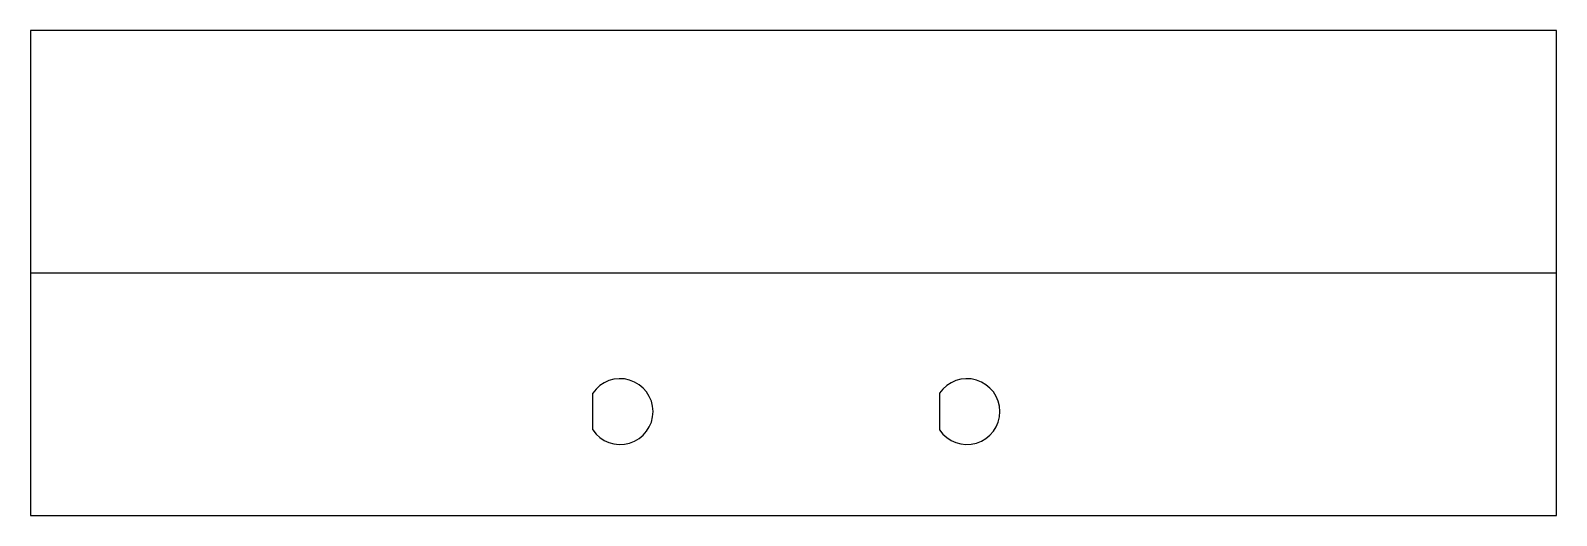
# Model space of a CAD drawing. Extents: x 0 to 220, y 0 to 70.
import ezdxf

# ---------------------------------------------------------------- set-up
doc = ezdxf.new("R2010")
doc.units = 0
doc.layers.get('0').update_dxf_attribs({"linetype": 'CONTINUOUS'})

msp = doc.modelspace()

# ---------------------------------------------------------------- linework, layer by layer
at = {"color": 1}
for p, q in [((0, 70), (0, 0)), ((220, 70), (0, 70)), ((220, 0), (220, 70)), ((220, 35), (0, 35)), ((81.05, 12.36), (81.05, 17.64)), ((131.05, 17.64), (131.05, 12.36)), ((0, 0), (220, 0))]:
    msp.add_line(p, q, dxfattribs=at)
for centre in [(85, 15), (135, 15)]:
    msp.add_arc(centre, 4.75, 213.7387, 146.2613, dxfattribs=at)

doc.saveas('drawing.dxf')
